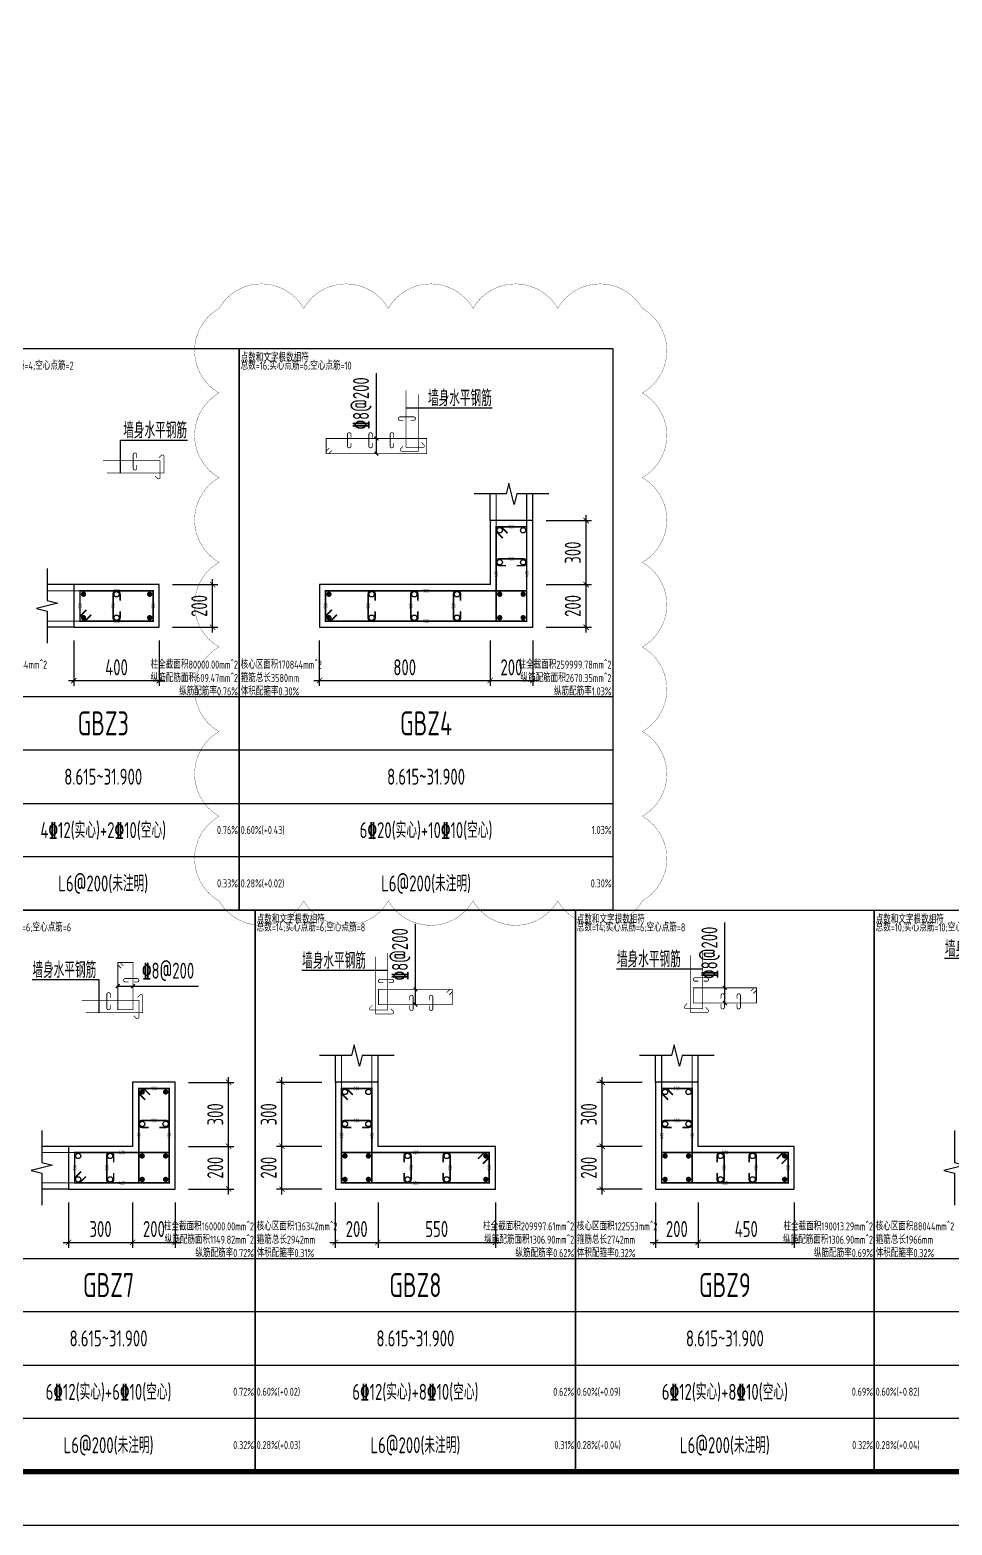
# Model space of a CAD drawing. Extents: x -668857 to 143095, y -247466 to 228182.
# Drawn here: x -325943 to -308661, y -40342 to -12313 of the extents above; entities that cross this region are included whole.
import ezdxf
from ezdxf.enums import TextEntityAlignment as Align

# ---------------------------------------------------------------- set-up
doc = ezdxf.new("R2010")
doc.units = 0
doc.header["$LTSCALE"] = 1000
doc.layers.get('0').update_dxf_attribs({"linetype": 'CONTINUOUS'})
doc.layers.get('DEFPOINTS').update_dxf_attribs({"linetype": 'CONTINUOUS'})
for name, color, linetype in [('-TK', 7, 'CONTINUOUS'), ('COLU_DE_DIM', 3, 'CONTINUOUS'), ('COLU_DE_TH', 7, 'CONTINUOUS'), ('LABEL', 1, 'CONTINUOUS'), ('LINK', 6, 'CONTINUOUS'), ('LINK-INDEX', 6, 'CONTINUOUS'), ('link-墙筋', 6, 'CONTINUOUS'), ('REIN', 6, 'CONTINUOUS'), ('TAB', 7, 'CONTINUOUS'), ('TAB_TEXT', 7, 'CONTINUOUS'), ('TEXT25', 2, 'CONTINUOUS'), ('THIN', 7, 'CONTINUOUS'), ('z-计算配筋', 7, 'CONTINUOUS')]:
    doc.layers.add(name, color=color, linetype=linetype)
for name, color, linetype, plot in [('审图修改', 2, 'CONTINUOUS', False), ('箍筋长度', 3, 'CONTINUOUS', False), ('配箍校核', 34, 'CONTINUOUS', False)]:
    doc.layers.add(name, color=color, linetype=linetype, plot=plot)
doc.styles.add('BW_Rein', font='Tssdeng.shx', dxfattribs={"width": 0.7, "bigfont": 'hztxt.shx'})
doc.styles.add('TSSD_DIMENSION', font='Tssdeng.shx', dxfattribs={"width": 0.7, "bigfont": 'tssdchn.shx'})
doc.styles.add('TSSD_REIN', font='tssdeng.shx', dxfattribs={"width": 0.7, "height": 300, "bigfont": 'tssdchn.shx'})
doc.dimstyles.new('TSSD_25_100', dxfattribs={"dimtxt": 300, "dimasz": 100, "dimexe": 100, "dimexo": 250, "dimgap": 100, "dimtad": 1, "dimdec": 0, "dimlfac": 0.25, "dimzin": 0, "dimdsep": 46, "dimtxsty": 'TSSD_DIMENSION', "dimblk": 'ARCHTICK', "dimcen": 0, "dimdle": 100, "dimclrt": 7, "dimadec": 0, "dimazin": 0, "dimtfac": 1, "dimtdec": 0, "dimtix": 1, "dimtmove": 2, "dimatfit": 3, "dimldrblk": 'ARCHTICK', "dimfxl": 0, "dimtolj": 1, "dimtzin": 0, "dimarcsym": 0})

# ---------------------------------------------------------------- blocks, each defined once
blk = doc.blocks.new('_ArchTick')
at = {"color": 0, "linetype": 'ByBlock', "const_width": 0.15}
blk.add_lwpolyline([(-0.5, -0.5), (0.5, 0.5)], dxfattribs=at)
blk = doc.blocks.new('*D1866')
at = {"layer": 'COLU_DE_DIM', "color": 0, "lineweight": -2}
for p, q in [((-325219, -34292), (-325219, -35142)), ((-324019, -34292), (-324019, -35142)), ((-325319, -35042), (-323919, -35042))]:
    blk.add_line(p, q, dxfattribs=at)
at = {"layer": 'DEFPOINTS', "color": 0}
for p in [(-325219, -34042), (-324019, -34042), (-324019, -35042)]:
    blk.add_point(p, dxfattribs=at)
at = {"layer": 'COLU_DE_DIM', "color": 0, "lineweight": -2, "xscale": 100, "yscale": 100, "zscale": 100, "rotation": 180}
blk.add_blockref('_ArchTick', (-325219, -35042), dxfattribs=at)
at = {"layer": 'COLU_DE_DIM', "color": 0, "lineweight": -2, "xscale": 100, "yscale": 100, "zscale": 100}
blk.add_blockref('_ArchTick', (-324019, -35042), dxfattribs=at)
at = {"layer": 'COLU_DE_DIM', "color": 7, "insert": (-324619, -34792), "char_height": 300, "attachment_point": 5, "style": 'TSSD_DIMENSION'}
blk.add_mtext('\\A1;300', dxfattribs=at)
blk = doc.blocks.new('*D1867')
at = {"layer": 'COLU_DE_DIM', "color": 0, "lineweight": -2}
for p, q in [((-324019, -34292), (-324019, -35142)), ((-323219, -34292), (-323219, -35142)), ((-324119, -35042), (-323119, -35042))]:
    blk.add_line(p, q, dxfattribs=at)
at = {"layer": 'DEFPOINTS', "color": 0}
for p in [(-324019, -34042), (-323219, -34042), (-323219, -35042)]:
    blk.add_point(p, dxfattribs=at)
at = {"layer": 'COLU_DE_DIM', "color": 0, "lineweight": -2, "xscale": 100, "yscale": 100, "zscale": 100, "rotation": 180}
blk.add_blockref('_ArchTick', (-324019, -35042), dxfattribs=at)
at = {"layer": 'COLU_DE_DIM', "color": 0, "lineweight": -2, "xscale": 100, "yscale": 100, "zscale": 100}
blk.add_blockref('_ArchTick', (-323219, -35042), dxfattribs=at)
at = {"layer": 'COLU_DE_DIM', "color": 7, "insert": (-323619, -34792), "char_height": 300, "attachment_point": 5, "style": 'TSSD_DIMENSION'}
blk.add_mtext('\\A1;200', dxfattribs=at)
blk = doc.blocks.new('*D1868')
at = {"layer": 'COLU_DE_DIM', "color": 0, "lineweight": -2}
for p, q in [((-322969, -33242), (-322119, -33242)), ((-322219, -34142), (-322219, -33142)), ((-322969, -34042), (-322119, -34042))]:
    blk.add_line(p, q, dxfattribs=at)
at = {"layer": 'DEFPOINTS', "color": 0}
for p in [(-323219, -33242), (-322219, -33242), (-323219, -34042)]:
    blk.add_point(p, dxfattribs=at)
at = {"layer": 'COLU_DE_DIM', "color": 0, "lineweight": -2, "xscale": 100, "yscale": 100, "zscale": 100}
for p, rotation in [((-322219, -33242), 90), ((-322219, -34042), 270)]:
    blk.add_blockref('_ArchTick', p, dxfattribs=dict(at, rotation=rotation))
at = {"layer": 'COLU_DE_DIM', "color": 7, "insert": (-322469, -33642), "char_height": 300, "attachment_point": 5, "rotation": 90, "style": 'TSSD_DIMENSION'}
blk.add_mtext('\\A1;200', dxfattribs=at)
blk = doc.blocks.new('*D1869')
at = {"layer": 'COLU_DE_DIM', "color": 0, "lineweight": -2}
for p, q in [((-322219, -33342), (-322219, -31942)), ((-322969, -32042), (-322119, -32042)), ((-322969, -33242), (-322119, -33242))]:
    blk.add_line(p, q, dxfattribs=at)
at = {"layer": 'DEFPOINTS', "color": 0}
for p in [(-323219, -32042), (-322219, -32042), (-323219, -33242)]:
    blk.add_point(p, dxfattribs=at)
at = {"layer": 'COLU_DE_DIM', "color": 0, "lineweight": -2, "xscale": 100, "yscale": 100, "zscale": 100}
for p, rotation in [((-322219, -32042), 90), ((-322219, -33242), 270)]:
    blk.add_blockref('_ArchTick', p, dxfattribs=dict(at, rotation=rotation))
at = {"layer": 'COLU_DE_DIM', "color": 7, "insert": (-322469, -32642), "char_height": 300, "attachment_point": 5, "rotation": 90, "style": 'TSSD_DIMENSION'}
blk.add_mtext('\\A1;300', dxfattribs=at)
blk = doc.blocks.new('*D1698')
at = {"layer": 'COLU_DE_DIM', "color": 0, "lineweight": -2}
for p, q in [((-325119, -23762), (-325119, -24612)), ((-323519, -23762), (-323519, -24612)), ((-325219, -24512), (-323419, -24512))]:
    blk.add_line(p, q, dxfattribs=at)
at = {"layer": 'DEFPOINTS', "color": 0}
for p in [(-325119, -23512), (-323519, -23512), (-323519, -24512)]:
    blk.add_point(p, dxfattribs=at)
at = {"layer": 'COLU_DE_DIM', "color": 0, "lineweight": -2, "xscale": 100, "yscale": 100, "zscale": 100, "rotation": 180}
blk.add_blockref('_ArchTick', (-325119, -24512), dxfattribs=at)
at = {"layer": 'COLU_DE_DIM', "color": 0, "lineweight": -2, "xscale": 100, "yscale": 100, "zscale": 100}
blk.add_blockref('_ArchTick', (-323519, -24512), dxfattribs=at)
at = {"layer": 'COLU_DE_DIM', "color": 7, "insert": (-324319, -24262), "char_height": 300, "attachment_point": 5, "style": 'TSSD_DIMENSION'}
blk.add_mtext('\\A1;400', dxfattribs=at)
blk = doc.blocks.new('*D1699')
at = {"layer": 'COLU_DE_DIM', "color": 0, "lineweight": -2}
for p, q in [((-322519, -23612), (-322519, -22612)), ((-323269, -22712), (-322419, -22712)), ((-323269, -23512), (-322419, -23512))]:
    blk.add_line(p, q, dxfattribs=at)
at = {"layer": 'DEFPOINTS', "color": 0}
for p in [(-323519, -22712), (-322519, -22712), (-323519, -23512)]:
    blk.add_point(p, dxfattribs=at)
at = {"layer": 'COLU_DE_DIM', "color": 0, "lineweight": -2, "xscale": 100, "yscale": 100, "zscale": 100}
for p, rotation in [((-322519, -22712), 90), ((-322519, -23512), 270)]:
    blk.add_blockref('_ArchTick', p, dxfattribs=dict(at, rotation=rotation))
at = {"layer": 'COLU_DE_DIM', "color": 7, "insert": (-322769, -23112), "char_height": 300, "attachment_point": 5, "rotation": 90, "style": 'TSSD_DIMENSION'}
blk.add_mtext('\\A1;200', dxfattribs=at)
blk = doc.blocks.new('*D1670')
at = {"layer": 'COLU_DE_DIM', "color": 0, "lineweight": -2}
for p, q in [((-314219, -34292), (-314219, -35142)), ((-313419, -34292), (-313419, -35142)), ((-314319, -35042), (-313319, -35042))]:
    blk.add_line(p, q, dxfattribs=at)
at = {"layer": 'DEFPOINTS', "color": 0}
for p in [(-314219, -34042), (-313419, -34042), (-313419, -35042)]:
    blk.add_point(p, dxfattribs=at)
at = {"layer": 'COLU_DE_DIM', "color": 0, "lineweight": -2, "xscale": 100, "yscale": 100, "zscale": 100, "rotation": 180}
blk.add_blockref('_ArchTick', (-314219, -35042), dxfattribs=at)
at = {"layer": 'COLU_DE_DIM', "color": 0, "lineweight": -2, "xscale": 100, "yscale": 100, "zscale": 100}
blk.add_blockref('_ArchTick', (-313419, -35042), dxfattribs=at)
at = {"layer": 'COLU_DE_DIM', "color": 7, "insert": (-313819, -34792), "char_height": 300, "attachment_point": 5, "style": 'TSSD_DIMENSION'}
blk.add_mtext('\\A1;200', dxfattribs=at)
blk = doc.blocks.new('*D1671')
at = {"layer": 'COLU_DE_DIM', "color": 0, "lineweight": -2}
for p, q in [((-313419, -34292), (-313419, -35142)), ((-311618, -34292), (-311618, -35142)), ((-313519, -35042), (-311518, -35042))]:
    blk.add_line(p, q, dxfattribs=at)
at = {"layer": 'DEFPOINTS', "color": 0}
for p in [(-313419, -34042), (-311618, -34042), (-311618, -35042)]:
    blk.add_point(p, dxfattribs=at)
at = {"layer": 'COLU_DE_DIM', "color": 0, "lineweight": -2, "xscale": 100, "yscale": 100, "zscale": 100, "rotation": 180}
blk.add_blockref('_ArchTick', (-313419, -35042), dxfattribs=at)
at = {"layer": 'COLU_DE_DIM', "color": 0, "lineweight": -2, "xscale": 100, "yscale": 100, "zscale": 100}
blk.add_blockref('_ArchTick', (-311618, -35042), dxfattribs=at)
at = {"layer": 'COLU_DE_DIM', "color": 7, "insert": (-312518, -34792), "char_height": 300, "attachment_point": 5, "style": 'TSSD_DIMENSION'}
blk.add_mtext('\\A1;450', dxfattribs=at)
blk = doc.blocks.new('*D1672')
at = {"layer": 'COLU_DE_DIM', "color": 0, "lineweight": -2}
for p, q in [((-314469, -33242), (-315319, -33242)), ((-315219, -34142), (-315219, -33142)), ((-314469, -34042), (-315319, -34042))]:
    blk.add_line(p, q, dxfattribs=at)
at = {"layer": 'DEFPOINTS', "color": 0}
for p in [(-315219, -33242), (-314219, -33242), (-314219, -34042)]:
    blk.add_point(p, dxfattribs=at)
at = {"layer": 'COLU_DE_DIM', "color": 0, "lineweight": -2, "xscale": 100, "yscale": 100, "zscale": 100}
for p, rotation in [((-315219, -33242), 90), ((-315219, -34042), 270)]:
    blk.add_blockref('_ArchTick', p, dxfattribs=dict(at, rotation=rotation))
at = {"layer": 'COLU_DE_DIM', "color": 7, "insert": (-315469, -33642), "char_height": 300, "attachment_point": 5, "rotation": 90, "style": 'TSSD_DIMENSION'}
blk.add_mtext('\\A1;200', dxfattribs=at)
blk = doc.blocks.new('*D1673')
at = {"layer": 'COLU_DE_DIM', "color": 0, "lineweight": -2}
for p, q in [((-315219, -33342), (-315219, -31942)), ((-314469, -32042), (-315319, -32042)), ((-314469, -33242), (-315319, -33242))]:
    blk.add_line(p, q, dxfattribs=at)
at = {"layer": 'DEFPOINTS', "color": 0}
for p in [(-315219, -32042), (-314219, -32042), (-314219, -33242)]:
    blk.add_point(p, dxfattribs=at)
at = {"layer": 'COLU_DE_DIM', "color": 0, "lineweight": -2, "xscale": 100, "yscale": 100, "zscale": 100}
for p, rotation in [((-315219, -32042), 90), ((-315219, -33242), 270)]:
    blk.add_blockref('_ArchTick', p, dxfattribs=dict(at, rotation=rotation))
at = {"layer": 'COLU_DE_DIM', "color": 7, "insert": (-315469, -32642), "char_height": 300, "attachment_point": 5, "rotation": 90, "style": 'TSSD_DIMENSION'}
blk.add_mtext('\\A1;300', dxfattribs=at)
blk = doc.blocks.new('*D1678')
at = {"layer": 'COLU_DE_DIM', "color": 0, "lineweight": -2}
for p, q in [((-320519, -23762), (-320519, -24612)), ((-317319, -23762), (-317319, -24612)), ((-320619, -24512), (-317219, -24512))]:
    blk.add_line(p, q, dxfattribs=at)
at = {"layer": 'DEFPOINTS', "color": 0}
for p in [(-320519, -23512), (-317319, -23512), (-317319, -24512)]:
    blk.add_point(p, dxfattribs=at)
at = {"layer": 'COLU_DE_DIM', "color": 0, "lineweight": -2, "xscale": 100, "yscale": 100, "zscale": 100, "rotation": 180}
blk.add_blockref('_ArchTick', (-320519, -24512), dxfattribs=at)
at = {"layer": 'COLU_DE_DIM', "color": 0, "lineweight": -2, "xscale": 100, "yscale": 100, "zscale": 100}
blk.add_blockref('_ArchTick', (-317319, -24512), dxfattribs=at)
at = {"layer": 'COLU_DE_DIM', "color": 7, "insert": (-318919, -24262), "char_height": 300, "attachment_point": 5, "style": 'TSSD_DIMENSION'}
blk.add_mtext('\\A1;800', dxfattribs=at)
blk = doc.blocks.new('*D1679')
at = {"layer": 'COLU_DE_DIM', "color": 0, "lineweight": -2}
for p, q in [((-317319, -23762), (-317319, -24612)), ((-316519, -23762), (-316519, -24612)), ((-317419, -24512), (-316419, -24512))]:
    blk.add_line(p, q, dxfattribs=at)
at = {"layer": 'DEFPOINTS', "color": 0}
for p in [(-317319, -23512), (-316519, -23512), (-316519, -24512)]:
    blk.add_point(p, dxfattribs=at)
at = {"layer": 'COLU_DE_DIM', "color": 0, "lineweight": -2, "xscale": 100, "yscale": 100, "zscale": 100, "rotation": 180}
blk.add_blockref('_ArchTick', (-317319, -24512), dxfattribs=at)
at = {"layer": 'COLU_DE_DIM', "color": 0, "lineweight": -2, "xscale": 100, "yscale": 100, "zscale": 100}
blk.add_blockref('_ArchTick', (-316519, -24512), dxfattribs=at)
at = {"layer": 'COLU_DE_DIM', "color": 7, "insert": (-316919, -24262), "char_height": 300, "attachment_point": 5, "style": 'TSSD_DIMENSION'}
blk.add_mtext('\\A1;200', dxfattribs=at)
blk = doc.blocks.new('*D1680')
at = {"layer": 'COLU_DE_DIM', "color": 0, "lineweight": -2}
for p, q in [((-315519, -23612), (-315519, -22612)), ((-316269, -22712), (-315419, -22712)), ((-316269, -23512), (-315419, -23512))]:
    blk.add_line(p, q, dxfattribs=at)
at = {"layer": 'DEFPOINTS', "color": 0}
for p in [(-316519, -22712), (-315519, -22712), (-316519, -23512)]:
    blk.add_point(p, dxfattribs=at)
at = {"layer": 'COLU_DE_DIM', "color": 0, "lineweight": -2, "xscale": 100, "yscale": 100, "zscale": 100}
for p, rotation in [((-315519, -22712), 90), ((-315519, -23512), 270)]:
    blk.add_blockref('_ArchTick', p, dxfattribs=dict(at, rotation=rotation))
at = {"layer": 'COLU_DE_DIM', "color": 7, "insert": (-315769, -23112), "char_height": 300, "attachment_point": 5, "rotation": 90, "style": 'TSSD_DIMENSION'}
blk.add_mtext('\\A1;200', dxfattribs=at)
blk = doc.blocks.new('*D1681')
at = {"layer": 'COLU_DE_DIM', "color": 0, "lineweight": -2}
for p, q in [((-316269, -21512), (-315419, -21512)), ((-315519, -22812), (-315519, -21412)), ((-316269, -22712), (-315419, -22712))]:
    blk.add_line(p, q, dxfattribs=at)
at = {"layer": 'DEFPOINTS', "color": 0}
for p in [(-316519, -21512), (-315519, -21512), (-316519, -22712)]:
    blk.add_point(p, dxfattribs=at)
at = {"layer": 'COLU_DE_DIM', "color": 0, "lineweight": -2, "xscale": 100, "yscale": 100, "zscale": 100}
for p, rotation in [((-315519, -21512), 90), ((-315519, -22712), 270)]:
    blk.add_blockref('_ArchTick', p, dxfattribs=dict(at, rotation=rotation))
at = {"layer": 'COLU_DE_DIM', "color": 7, "insert": (-315769, -22112), "char_height": 300, "attachment_point": 5, "rotation": 90, "style": 'TSSD_DIMENSION'}
blk.add_mtext('\\A1;300', dxfattribs=at)
blk = doc.blocks.new('*D1682')
at = {"layer": 'COLU_DE_DIM', "color": 0, "lineweight": -2}
for p, q in [((-320219, -34292), (-320219, -35142)), ((-319419, -34292), (-319419, -35142)), ((-320319, -35042), (-319319, -35042))]:
    blk.add_line(p, q, dxfattribs=at)
at = {"layer": 'DEFPOINTS', "color": 0}
for p in [(-320219, -34042), (-319419, -34042), (-319419, -35042)]:
    blk.add_point(p, dxfattribs=at)
at = {"layer": 'COLU_DE_DIM', "color": 0, "lineweight": -2, "xscale": 100, "yscale": 100, "zscale": 100, "rotation": 180}
blk.add_blockref('_ArchTick', (-320219, -35042), dxfattribs=at)
at = {"layer": 'COLU_DE_DIM', "color": 0, "lineweight": -2, "xscale": 100, "yscale": 100, "zscale": 100}
blk.add_blockref('_ArchTick', (-319419, -35042), dxfattribs=at)
at = {"layer": 'COLU_DE_DIM', "color": 7, "insert": (-319819, -34792), "char_height": 300, "attachment_point": 5, "style": 'TSSD_DIMENSION'}
blk.add_mtext('\\A1;200', dxfattribs=at)
blk = doc.blocks.new('*D1683')
at = {"layer": 'COLU_DE_DIM', "color": 0, "lineweight": -2}
for p, q in [((-319419, -34292), (-319419, -35142)), ((-317219, -34292), (-317219, -35142)), ((-319519, -35042), (-317119, -35042))]:
    blk.add_line(p, q, dxfattribs=at)
at = {"layer": 'DEFPOINTS', "color": 0}
for p in [(-319419, -34042), (-317219, -34042), (-317219, -35042)]:
    blk.add_point(p, dxfattribs=at)
at = {"layer": 'COLU_DE_DIM', "color": 0, "lineweight": -2, "xscale": 100, "yscale": 100, "zscale": 100, "rotation": 180}
blk.add_blockref('_ArchTick', (-319419, -35042), dxfattribs=at)
at = {"layer": 'COLU_DE_DIM', "color": 0, "lineweight": -2, "xscale": 100, "yscale": 100, "zscale": 100}
blk.add_blockref('_ArchTick', (-317219, -35042), dxfattribs=at)
at = {"layer": 'COLU_DE_DIM', "color": 7, "insert": (-318319, -34792), "char_height": 300, "attachment_point": 5, "style": 'TSSD_DIMENSION'}
blk.add_mtext('\\A1;550', dxfattribs=at)
blk = doc.blocks.new('*D1684')
at = {"layer": 'COLU_DE_DIM', "color": 0, "lineweight": -2}
for p, q in [((-320469, -33242), (-321319, -33242)), ((-321219, -34142), (-321219, -33142)), ((-320469, -34042), (-321319, -34042))]:
    blk.add_line(p, q, dxfattribs=at)
at = {"layer": 'DEFPOINTS', "color": 0}
for p in [(-321219, -33242), (-320219, -33242), (-320219, -34042)]:
    blk.add_point(p, dxfattribs=at)
at = {"layer": 'COLU_DE_DIM', "color": 0, "lineweight": -2, "xscale": 100, "yscale": 100, "zscale": 100}
for p, rotation in [((-321219, -33242), 90), ((-321219, -34042), 270)]:
    blk.add_blockref('_ArchTick', p, dxfattribs=dict(at, rotation=rotation))
at = {"layer": 'COLU_DE_DIM', "color": 7, "insert": (-321469, -33642), "char_height": 300, "attachment_point": 5, "rotation": 90, "style": 'TSSD_DIMENSION'}
blk.add_mtext('\\A1;200', dxfattribs=at)
blk = doc.blocks.new('*D1685')
at = {"layer": 'COLU_DE_DIM', "color": 0, "lineweight": -2}
for p, q in [((-321219, -33342), (-321219, -31942)), ((-320469, -32042), (-321319, -32042)), ((-320469, -33242), (-321319, -33242))]:
    blk.add_line(p, q, dxfattribs=at)
at = {"layer": 'DEFPOINTS', "color": 0}
for p in [(-321219, -32042), (-320219, -32042), (-320219, -33242)]:
    blk.add_point(p, dxfattribs=at)
at = {"layer": 'COLU_DE_DIM', "color": 0, "lineweight": -2, "xscale": 100, "yscale": 100, "zscale": 100}
for p, rotation in [((-321219, -32042), 90), ((-321219, -33242), 270)]:
    blk.add_blockref('_ArchTick', p, dxfattribs=dict(at, rotation=rotation))
at = {"layer": 'COLU_DE_DIM', "color": 7, "insert": (-321469, -32642), "char_height": 300, "attachment_point": 5, "rotation": 90, "style": 'TSSD_DIMENSION'}
blk.add_mtext('\\A1;300', dxfattribs=at)
blk = doc.blocks.new('A1')
blk.add_lwpolyline([(0, 59400), (0, 0), (84100, 0), (84100, 59400)], close=True)
at = {"const_width": 100}
blk.add_lwpolyline([(2500, 58400), (2500, 1000), (83100, 1000), (83100, 58400)], close=True, dxfattribs=at)

msp = doc.modelspace()

# ---------------------------------------------------------------- linework, layer by layer
at = {"layer": 'COLU_DE_TH'}
for points in [[(-316518.51, -21512.09), (-317318.51, -21512.09), (-317318.51, -22712.09), (-320518.5, -22712.09), (-320518.5, -23512.09), (-316518.51, -23512.09), (-316518.51, -21512.09)], [(-325118.5, -22712.09), (-325118.5, -23512.09), (-323518.5, -23512.09), (-323518.5, -22712.09), (-325118.5, -22712.09)], [(-325218.54, -33241.64), (-325218.54, -34041.64), (-323218.54, -34041.64), (-323218.54, -32041.64), (-324018.54, -32041.64), (-324018.54, -33241.64), (-325218.54, -33241.64)], [(-319418.54, -32041.64), (-320218.54, -32041.64), (-320218.54, -34041.64), (-317218.59, -34041.64), (-317218.59, -33241.64), (-319418.54, -33241.64), (-319418.54, -32041.64)], [(-313418.59, -32041.64), (-314218.59, -32041.64), (-314218.59, -34041.64), (-311618.32, -34041.64), (-311618.32, -33241.64), (-313418.59, -33241.64), (-313418.59, -32041.64)]]:
    msp.add_lwpolyline(points, close=True, dxfattribs=at)
at = {"layer": 'LABEL'}
for p, q in [((-319448.59, -20257.64), (-319448.59, -18745.14)), ((-318718.56, -30584.44), (-318718.56, -29071.94)), ((-312918.46, -30555.97), (-312918.46, -29043.47)), ((-324296.04, -30238.75), (-322783.54, -30238.75))]:
    msp.add_line(p, q, dxfattribs=at)
at = {"layer": 'LABEL', "const_width": 25}
for points in [[(-319413.2, -20008), (-319483.95, -19937.29)], [(-319413.2, -20293), (-319483.95, -20222.29)], [(-324331.43, -30274.11), (-324260.68, -30203.4)], [(-324046.43, -30274.11), (-323975.68, -30203.4)], [(-318683.2, -30334.79), (-318753.95, -30264.08)], [(-312883.06, -30306.32), (-312953.81, -30235.61)], [(-318683.2, -30619.79), (-318753.95, -30549.08)], [(-312883.06, -30591.32), (-312953.81, -30520.61)]]:
    msp.add_lwpolyline(points, dxfattribs=at)
at = {"layer": 'LINK', "const_width": 30}
for points in [[(-317083.51, -21839.02), (-317203.51, -21719.02), (-317203.51, -21627.09), (-316633.51, -21627.09), (-316633.51, -23397.09), (-317203.51, -23397.09), (-317203.51, -21627.09), (-317111.58, -21627.09), (-316991.58, -21747.09)], [(-324791.58, -23277.09), (-324911.58, -23397.09), (-325003.5, -23397.09), (-325003.5, -22827.09), (-323633.5, -22827.09), (-323633.5, -23397.09), (-325003.5, -23397.09), (-325003.5, -23305.17), (-324883.5, -23185.17)], [(-320191.58, -23277.09), (-320311.58, -23397.09), (-320403.5, -23397.09), (-320403.5, -22827.09), (-316633.51, -22827.09), (-316633.51, -23397.09), (-320403.5, -23397.09), (-320403.5, -23305.17), (-320283.5, -23185.17)], [(-323783.54, -32368.57), (-323903.54, -32248.57), (-323903.54, -32156.64), (-323333.54, -32156.64), (-323333.54, -33926.64), (-323903.54, -33926.64), (-323903.54, -32156.64), (-323811.62, -32156.64), (-323691.62, -32276.64)], [(-319983.54, -32368.57), (-320103.54, -32248.57), (-320103.54, -32156.64), (-319533.54, -32156.64), (-319533.54, -33926.64), (-320103.54, -33926.64), (-320103.54, -32156.64), (-320011.62, -32156.64), (-319891.62, -32276.64)], [(-313983.59, -32368.57), (-314103.59, -32248.57), (-314103.59, -32156.64), (-313533.59, -32156.64), (-313533.59, -33926.64), (-314103.59, -33926.64), (-314103.59, -32156.64), (-314011.66, -32156.64), (-313891.66, -32276.64)], [(-324891.62, -33806.64), (-325011.62, -33926.64), (-325103.54, -33926.64), (-325103.54, -33356.64), (-323333.54, -33356.64), (-323333.54, -33926.64), (-325103.54, -33926.64), (-325103.54, -33834.72), (-324983.54, -33714.72)], [(-317545.51, -33476.64), (-317425.51, -33356.64), (-317333.59, -33356.64), (-317333.59, -33926.64), (-320103.54, -33926.64), (-320103.54, -33356.64), (-317333.59, -33356.64), (-317333.59, -33448.57), (-317453.59, -33568.57)], [(-311945.25, -33476.64), (-311825.25, -33356.64), (-311733.32, -33356.64), (-311733.32, -33926.64), (-314103.59, -33926.64), (-314103.59, -33356.64), (-311733.32, -33356.64), (-311733.32, -33448.57), (-311853.32, -33568.57)]]:
    msp.add_lwpolyline(points, dxfattribs=at)
for points in [[(-316818.51, -22357.09), (-316698.51, -22357.09, 1), (-316698.51, -22227.09), (-317138.51, -22227.09, 1), (-317138.51, -22357.09), (-317018.51, -22357.09)], [(-324253.5, -23012.09), (-324253.5, -22892.09, 1), (-324383.5, -22892.09), (-324383.5, -23332.09, 1), (-324253.5, -23332.09), (-324253.5, -23212.09)], [(-319473.5, -23012.09), (-319473.5, -22892.09, 1), (-319603.5, -22892.09), (-319603.5, -23332.09, 1), (-319473.5, -23332.09), (-319473.5, -23212.09)], [(-318673.51, -23012.09), (-318673.51, -22892.09, 1), (-318803.51, -22892.09), (-318803.51, -23332.09, 1), (-318673.51, -23332.09), (-318673.51, -23212.09)], [(-317873.51, -23012.09), (-317873.51, -22892.09, 1), (-318003.51, -22892.09), (-318003.51, -23332.09, 1), (-317873.51, -23332.09), (-317873.51, -23212.09)], [(-323518.54, -32886.64), (-323398.54, -32886.64, 1), (-323398.54, -32756.64), (-323838.54, -32756.64, 1), (-323838.54, -32886.64), (-323718.54, -32886.64)], [(-319718.54, -32886.64), (-319598.54, -32886.64, 1), (-319598.54, -32756.64), (-320038.54, -32756.64, 1), (-320038.54, -32886.64), (-319918.54, -32886.64)], [(-313718.59, -32886.64), (-313598.59, -32886.64, 1), (-313598.59, -32756.64), (-314038.59, -32756.64, 1), (-314038.59, -32886.64), (-313918.59, -32886.64)], [(-324373.54, -33541.64), (-324373.54, -33421.64, 1), (-324503.54, -33421.64), (-324503.54, -33861.64, 1), (-324373.54, -33861.64), (-324373.54, -33741.64)], [(-318930.22, -33741.64), (-318930.22, -33861.64, 1), (-318800.22, -33861.64), (-318800.22, -33421.64, 1), (-318930.22, -33421.64), (-318930.22, -33541.64)], [(-318196.91, -33741.64), (-318196.91, -33861.64, 1), (-318066.91, -33861.64), (-318066.91, -33421.64, 1), (-318196.91, -33421.64), (-318196.91, -33541.64)], [(-313063.5, -33741.64), (-313063.5, -33861.64, 1), (-312933.5, -33861.64), (-312933.5, -33421.64, 1), (-313063.5, -33421.64), (-313063.5, -33541.64)], [(-312463.41, -33741.64), (-312463.41, -33861.64, 1), (-312333.41, -33861.64), (-312333.41, -33421.64, 1), (-312463.41, -33421.64), (-312463.41, -33541.64)]]:
    msp.add_lwpolyline(points, format="xyb", dxfattribs=at)
at = {"layer": 'LINK-INDEX', "const_width": 15}
for points in [[(-318945.1, -19632.3), (-319005.1, -19632.3, -1), (-319005.1, -19567.3), (-318749.39, -19567.3, -1), (-318749.39, -19632.3), (-318809.39, -19632.3)], [(-319926.09, -19955.14), (-319926.09, -19895.14, 1), (-319991.09, -19895.14), (-319991.09, -20115.14, 1), (-319926.09, -20115.14), (-319926.09, -20055.14)], [(-319526.09, -19955.14), (-319526.09, -19895.14, 1), (-319591.09, -19895.14), (-319591.09, -20115.14, 1), (-319526.09, -20115.14), (-319526.09, -20055.14)], [(-319126.09, -19955.14), (-319126.09, -19895.14, 1), (-319191.09, -19895.14), (-319191.09, -20115.14, 1), (-319126.09, -20115.14), (-319126.09, -20055.14)], [(-323941.84, -20336.14), (-323941.84, -20276.14, 1), (-324006.84, -20276.14), (-324006.84, -20531.85, 1), (-323941.84, -20531.85), (-323941.84, -20471.85)], [(-323993.54, -30161.25), (-323933.54, -30161.25, 1), (-323933.54, -30096.25), (-324153.54, -30096.25, 1), (-324153.54, -30161.25), (-324093.54, -30161.25)], [(-319218.55, -30174.44), (-319158.55, -30174.44, 1), (-319158.55, -30109.44), (-319378.55, -30109.44, 1), (-319378.55, -30174.44), (-319318.55, -30174.44)], [(-313318.52, -30145.97), (-313258.52, -30145.97, 1), (-313258.52, -30080.97), (-313478.52, -30080.97, 1), (-313478.52, -30145.97), (-313418.52, -30145.97)], [(-324436.12, -30453.05), (-324436.12, -30393.05, 1), (-324501.12, -30393.05), (-324501.12, -30648.75, 1), (-324436.12, -30648.75), (-324436.12, -30588.75)], [(-318824.39, -30601.94), (-318824.39, -30661.94, 1), (-318759.39, -30661.94), (-318759.39, -30441.94, 1), (-318824.39, -30441.94), (-318824.39, -30501.94)], [(-318457.74, -30601.94), (-318457.74, -30661.94, 1), (-318392.74, -30661.94), (-318392.74, -30441.94, 1), (-318457.74, -30441.94), (-318457.74, -30501.94)], [(-312990.98, -30573.47), (-312990.98, -30633.47, 1), (-312925.98, -30633.47), (-312925.98, -30413.47, 1), (-312990.98, -30413.47), (-312990.98, -30473.47)], [(-312690.93, -30573.47), (-312690.93, -30633.47, 1), (-312625.93, -30633.47), (-312625.93, -30413.47, 1), (-312690.93, -30413.47), (-312690.93, -30473.47)]]:
    msp.add_lwpolyline(points, format="xyb", dxfattribs=at)
for points in [[(-320285.12, -20197.64), (-320345.12, -20257.64), (-320391.09, -20257.64), (-320391.09, -19972.64), (-318506.09, -19972.64), (-318506.09, -20257.64), (-320391.09, -20257.64), (-320391.09, -20211.68), (-320331.09, -20151.68)], [(-324236.04, -29902.22), (-324296.04, -29842.22), (-324296.04, -29796.25), (-324011.04, -29796.25), (-324011.04, -30681.25), (-324296.04, -30681.25), (-324296.04, -29796.25), (-324250.08, -29796.25), (-324190.08, -29856.25)], [(-312431.85, -30330.97), (-312371.85, -30270.97), (-312325.89, -30270.97), (-312325.89, -30555.97), (-313511.02, -30555.97), (-313511.02, -30270.97), (-312325.89, -30270.97), (-312325.89, -30316.93), (-312385.89, -30376.93)], [(-318132.04, -30359.44), (-318072.04, -30299.44), (-318026.08, -30299.44), (-318026.08, -30584.44), (-319411.05, -30584.44), (-319411.05, -30299.44), (-318026.08, -30299.44), (-318026.08, -30345.4), (-318086.08, -30405.4)]]:
    msp.add_lwpolyline(points, dxfattribs=at)
at = {"layer": 'LINK-INDEX', "color": 1, "const_width": 20}
for points in [[(-317203.51, -21727.09), (-317203.51, -21012.09)], [(-316633.51, -21727.09), (-316633.51, -21012.09)], [(-324903.5, -22827.09), (-325618.5, -22827.09)], [(-324903.5, -23397.09), (-325618.5, -23397.09)], [(-320103.54, -32256.64), (-320103.54, -31541.64)], [(-319533.54, -32256.64), (-319533.54, -31541.64)], [(-314103.59, -32256.64), (-314103.59, -31541.64)], [(-313533.59, -32256.64), (-313533.59, -31541.64)], [(-325003.54, -33356.64), (-325718.54, -33356.64)], [(-325003.54, -33926.64), (-325718.54, -33926.64)]]:
    msp.add_lwpolyline(points, dxfattribs=at)
at = {"layer": 'link-墙筋', "color": 152, "const_width": 12.5}
for points in [[(-318662.06, -19141.73), (-318662.06, -20211.73), (-318977.73, -20211.73, -0.41421356), (-319001.73, -20187.73), (-319001.73, -20179.25, -0.19891237), (-318994.7, -20162.28), (-318948.74, -20116.32)], [(-318891.89, -19070.86), (-318891.89, -20140.86), (-318576.22, -20140.86, 0.41421356), (-318552.22, -20116.86), (-318552.22, -20108.38, 0.19891237), (-318559.25, -20091.41), (-318605.21, -20045.45)], [(-324571.94, -20389.35), (-323501.94, -20389.35), (-323501.94, -20705.03, -0.41421356), (-323525.94, -20729.03), (-323534.43, -20729.03, -0.19891237), (-323551.4, -20722), (-323597.36, -20676.04)], [(-324501.07, -20619.19), (-323431.07, -20619.19), (-323431.07, -20303.51, 0.41421356), (-323455.07, -20279.51), (-323463.56, -20279.51, 0.19891237), (-323480.53, -20286.54), (-323526.49, -20332.5)], [(-319236.05, -29617.66), (-319236.05, -30687.66), (-319551.73, -30687.66, -0.41421356), (-319575.73, -30663.66), (-319575.73, -30655.17, -0.19891237), (-319568.7, -30638.2), (-319522.74, -30592.24)], [(-319465.89, -29688.53), (-319465.89, -30758.53), (-319150.21, -30758.53, 0.41421356), (-319126.21, -30734.53), (-319126.21, -30726.04, 0.19891237), (-319133.24, -30709.07), (-319179.2, -30663.11)], [(-313336.02, -29589.19), (-313336.02, -30659.19), (-313651.7, -30659.19, -0.41421356), (-313675.7, -30635.19), (-313675.7, -30626.7, -0.19891237), (-313668.67, -30609.73), (-313622.71, -30563.77)], [(-313565.86, -29660.06), (-313565.86, -30730.06), (-313250.18, -30730.06, 0.41421356), (-313226.18, -30706.06), (-313226.18, -30697.57, 0.19891237), (-313233.21, -30680.6), (-313279.17, -30634.64)], [(-324971.04, -30506.25), (-323901.04, -30506.25), (-323901.04, -30821.93, -0.41421356), (-323925.04, -30845.93), (-323933.53, -30845.93, -0.19891237), (-323950.5, -30838.9), (-323996.46, -30792.94)], [(-324900.17, -30736.09), (-323830.17, -30736.09), (-323830.17, -30420.41, 0.41421356), (-323854.17, -30396.41), (-323862.66, -30396.41, 0.19891237), (-323879.63, -30403.44), (-323925.59, -30449.4)]]:
    msp.add_lwpolyline(points, format="xyb", dxfattribs=at)
at = {"layer": 'REIN', "const_width": 50}
for points in [[(-324963.5, -22892.09, 1), (-324913.5, -22892.09, 1), (-324963.5, -22892.09)], [(-323723.5, -22892.09, 1), (-323673.5, -22892.09, 1), (-323723.5, -22892.09)], [(-320363.5, -22892.09, 1), (-320313.5, -22892.09, 1), (-320363.5, -22892.09)], [(-317163.51, -22892.09, 1), (-317113.51, -22892.09, 1), (-317163.51, -22892.09)], [(-316723.51, -22892.09, 1), (-316673.51, -22892.09, 1), (-316723.51, -22892.09)], [(-324963.5, -23332.09, 1), (-324913.5, -23332.09, 1), (-324963.5, -23332.09)], [(-323723.5, -23332.09, 1), (-323673.5, -23332.09, 1), (-323723.5, -23332.09)], [(-320363.5, -23332.09, 1), (-320313.5, -23332.09, 1), (-320363.5, -23332.09)], [(-317163.51, -23332.09, 1), (-317113.51, -23332.09, 1), (-317163.51, -23332.09)], [(-316723.51, -23332.09, 1), (-316673.51, -23332.09, 1), (-316723.51, -23332.09)], [(-323863.54, -32221.64, 1), (-323813.54, -32221.64, 1), (-323863.54, -32221.64)], [(-323423.54, -32221.64, 1), (-323373.54, -32221.64, 1), (-323423.54, -32221.64)], [(-323863.54, -33421.64, 1), (-323813.54, -33421.64, 1), (-323863.54, -33421.64)], [(-323423.54, -33421.64, 1), (-323373.54, -33421.64, 1), (-323423.54, -33421.64)], [(-320063.54, -33421.64, 1), (-320013.54, -33421.64, 1), (-320063.54, -33421.64)], [(-319623.54, -33421.64, 1), (-319573.54, -33421.64, 1), (-319623.54, -33421.64)], [(-317423.59, -33421.64, 1), (-317373.59, -33421.64, 1), (-317423.59, -33421.64)], [(-314063.59, -33421.64, 1), (-314013.59, -33421.64, 1), (-314063.59, -33421.64)], [(-313623.59, -33421.64, 1), (-313573.59, -33421.64, 1), (-313623.59, -33421.64)], [(-311823.32, -33421.64, 1), (-311773.32, -33421.64, 1), (-311823.32, -33421.64)], [(-323863.54, -33861.64, 1), (-323813.54, -33861.64, 1), (-323863.54, -33861.64)], [(-323423.54, -33861.64, 1), (-323373.54, -33861.64, 1), (-323423.54, -33861.64)], [(-320063.54, -33861.64, 1), (-320013.54, -33861.64, 1), (-320063.54, -33861.64)], [(-319623.54, -33861.64, 1), (-319573.54, -33861.64, 1), (-319623.54, -33861.64)], [(-317423.59, -33861.64, 1), (-317373.59, -33861.64, 1), (-317423.59, -33861.64)], [(-314063.59, -33861.64, 1), (-314013.59, -33861.64, 1), (-314063.59, -33861.64)], [(-313623.59, -33861.64, 1), (-313573.59, -33861.64, 1), (-313623.59, -33861.64)], [(-311823.32, -33861.64, 1), (-311773.32, -33861.64, 1), (-311823.32, -33861.64)]]:
    msp.add_lwpolyline(points, format="xyb", close=True, dxfattribs=at)
at = {"layer": 'REIN'}
for centre in [(-317138.51, -21692.09), (-316698.51, -21692.09), (-317138.51, -22292.09), (-316698.51, -22292.09), (-324318.5, -22892.09), (-319538.5, -22892.09), (-318738.51, -22892.09), (-317938.51, -22892.09), (-324318.5, -23332.09), (-319538.5, -23332.09), (-318738.51, -23332.09), (-317938.51, -23332.09), (-320038.54, -32221.64), (-319598.54, -32221.64), (-314038.59, -32221.64), (-313598.59, -32221.64), (-323838.54, -32821.64), (-323398.54, -32821.64), (-320038.54, -32821.64), (-319598.54, -32821.64), (-314038.59, -32821.64), (-313598.59, -32821.64), (-325038.54, -33421.64), (-324438.54, -33421.64), (-318865.22, -33421.64), (-318131.91, -33421.64), (-312998.5, -33421.64), (-312398.41, -33421.64), (-325038.54, -33861.64), (-324438.54, -33861.64), (-318865.22, -33861.64), (-318131.91, -33861.64), (-312998.5, -33861.64), (-312398.41, -33861.64)]:
    msp.add_circle(centre, 50, dxfattribs=at)
at = {"layer": 'TAB'}
for points in [[(-327118.5, -18282.54), (-322018.5, -18282.54), (-322018.5, -28812.09), (-327118.5, -28812.09), (-327118.5, -18282.54), (-327118.5, -24812.09), (-322018.5, -24812.09), (-322018.5, -25812.09), (-327118.5, -25812.09), (-327118.5, -26812.09), (-322018.5, -26812.09), (-322018.5, -27812.09), (-327118.5, -27812.09)], [(-322018.5, -18282.54), (-315018.51, -18282.54), (-315018.51, -28812.09), (-322018.5, -28812.09), (-322018.5, -18282.54), (-322018.5, -24812.09), (-315018.51, -24812.09), (-315018.51, -25812.09), (-322018.5, -25812.09), (-322018.5, -26812.09), (-315018.51, -26812.09), (-315018.51, -27812.09), (-322018.5, -27812.09)], [(-327218.54, -28812.09), (-321718.54, -28812.09), (-321718.54, -39341.64), (-327218.54, -39341.64), (-327218.54, -28812.09), (-327218.54, -35341.64), (-321718.54, -35341.64), (-321718.54, -36341.64), (-327218.54, -36341.64), (-327218.54, -37341.64), (-321718.54, -37341.64), (-321718.54, -38341.64), (-327218.54, -38341.64)], [(-321718.54, -28812.09), (-315718.59, -28812.09), (-315718.59, -39341.64), (-321718.54, -39341.64), (-321718.54, -28812.09), (-321718.54, -35341.64), (-315718.59, -35341.64), (-315718.59, -36341.64), (-321718.54, -36341.64), (-321718.54, -37341.64), (-315718.59, -37341.64), (-315718.59, -38341.64), (-321718.54, -38341.64)], [(-315718.59, -28812.09), (-310118.32, -28812.09), (-310118.32, -39341.64), (-315718.59, -39341.64), (-315718.59, -28812.09), (-315718.59, -35341.64), (-310118.32, -35341.64), (-310118.32, -36341.64), (-315718.59, -36341.64), (-315718.59, -37341.64), (-310118.32, -37341.64), (-310118.32, -38341.64), (-315718.59, -38341.64)], [(-310118.32, -28812.09), (-304618.32, -28812.09), (-304618.32, -39341.64), (-310118.32, -39341.64), (-310118.32, -28812.09), (-310118.32, -35341.64), (-304618.32, -35341.64), (-304618.32, -36341.64), (-310118.32, -36341.64), (-310118.32, -37341.64), (-304618.32, -37341.64), (-304618.32, -38341.64), (-310118.32, -38341.64)]]:
    msp.add_lwpolyline(points, dxfattribs=at)
at = {"layer": 'THIN'}
for p, q in [((-317318.51, -21512.09), (-317318.51, -21012.09)), ((-316518.51, -21512.09), (-316518.51, -21012.09)), ((-325118.5, -22712.09), (-325618.5, -22712.09)), ((-325118.5, -23512.09), (-325618.5, -23512.09)), ((-320218.54, -32041.64), (-320218.54, -31541.64)), ((-319418.54, -32041.64), (-319418.54, -31541.64)), ((-314218.59, -32041.64), (-314218.59, -31541.64)), ((-313418.59, -32041.64), (-313418.59, -31541.64)), ((-325218.54, -33241.64), (-325718.54, -33241.64)), ((-325218.54, -34041.64), (-325718.54, -34041.64))]:
    msp.add_line(p, q, dxfattribs=at)
for points in [[(-316218.51, -21012.09), (-316818.51, -21012.09), (-316868.51, -21212.09), (-316968.51, -20812.09), (-317018.51, -21012.09), (-317618.51, -21012.09)], [(-325618.5, -22412.09), (-325618.5, -23012.09), (-325418.5, -23062.09), (-325818.5, -23162.09), (-325618.5, -23212.09), (-325618.5, -23812.09)], [(-319118.54, -31541.64), (-319718.54, -31541.64), (-319768.54, -31741.64), (-319868.54, -31341.64), (-319918.54, -31541.64), (-320518.54, -31541.64)], [(-313118.59, -31541.64), (-313718.59, -31541.64), (-313768.59, -31741.64), (-313868.59, -31341.64), (-313918.59, -31541.64), (-314518.59, -31541.64)], [(-325718.54, -32941.64), (-325718.54, -33541.64), (-325518.54, -33591.64), (-325918.54, -33691.64), (-325718.54, -33741.64), (-325718.54, -34341.64)], [(-308618.32, -32941.64), (-308618.32, -33541.64), (-308418.32, -33591.64), (-308818.32, -33691.64), (-308618.32, -33741.64), (-308618.32, -34341.64)]]:
    msp.add_lwpolyline(points, dxfattribs=at)
at = {"layer": 'z-计算配筋'}
for p, q in [((-318891.89, -19398.97), (-317280.91, -19398.97)), ((-324247.04, -20619.19), (-324247.04, -20001.51)), ((-324247.04, -20001.51), (-322992.4, -20001.51)), ((-319236.05, -29945.77), (-320847.04, -29945.77)), ((-313336.02, -29917.3), (-314947.01, -29917.3)), ((-307545.92, -29721.3), (-308800.56, -29721.3)), ((-324646.14, -30118.41), (-325900.78, -30118.41)), ((-324646.14, -30736.09), (-324646.14, -30118.41))]:
    msp.add_line(p, q, dxfattribs=at)
at = {"layer": '审图修改', "const_width": 5}
msp.add_lwpolyline([(-322398.44, -17532.97, -0.57735027), (-320811.67, -17532.97, -0.57735027), (-319224.9, -17532.97, -0.57735027), (-317638.14, -17532.97, -0.57735027), (-316051.37, -17532.97, -0.57735027), (-314464.6, -17532.97, -0.57735027), (-314464.6, -19119.74, -0.57735027), (-314464.6, -20706.5, -0.57735027), (-314464.6, -22293.27, -0.57735027), (-314464.6, -23880.04, -0.57735027), (-314464.6, -25466.8, -0.57735027), (-314464.6, -27053.57, -0.57735027), (-314464.6, -28640.34, -0.57735027), (-316051.37, -28640.34, -0.57735027), (-317638.14, -28640.34, -0.57735027), (-319224.9, -28640.34, -0.57735027), (-320811.67, -28640.34, -0.57735027), (-322398.44, -28640.34, -0.57735027), (-322398.44, -27053.57, -0.57735027), (-322398.44, -25466.8, -0.57735027), (-322398.44, -23880.04, -0.57735027), (-322398.44, -22293.27, -0.57735027), (-322398.44, -20706.5, -0.57735027), (-322398.44, -19119.74, -0.57735027), (-322398.44, -17532.97, -0.57735027), (-322398.44, -17532.97, -0.57735027)], format="xyb", dxfattribs=at)

# ---------------------------------------------------------------- block references
at = {"layer": '-TK'}
msp.add_blockref('A1', (-341718.52, -40341.64), dxfattribs=at)

# ---------------------------------------------------------------- texts
at = {"layer": 'TAB_TEXT', "style": 'TSSD_REIN', "width": 0.7}
for s, height, p in [('GBZ3', 450, (-324568.5, -25312.09)), ('GBZ4', 450, (-318518.51, -25312.09)), ('8.615~31.900', 300, (-324568.5, -26312.09)), ('8.615~31.900', 300, (-318518.51, -26312.09)), ('L6@200(未注明)', 300, (-324568.5, -28312.09)), ('L6@200(未注明)', 300, (-318518.51, -28312.09)), ('GBZ7', 450, (-324468.54, -35841.64)), ('GBZ8', 450, (-318718.56, -35841.64)), ('GBZ8', 450, (-318718.56, -35841.64)), ('GBZ9', 450, (-312918.46, -35841.64)), ('8.615~31.900', 300, (-324468.54, -36841.64)), ('8.615~31.900', 300, (-318718.56, -36841.64)), ('8.615~31.900', 300, (-312918.46, -36841.64)), ('L6@200(未注明)', 300, (-324468.54, -38841.64)), ('L6@200(未注明)', 300, (-318718.56, -38841.64)), ('L6@200(未注明)', 300, (-312918.46, -38841.64))]:
    msp.add_text(s, height=height, dxfattribs=at).set_placement(p, align=Align.MIDDLE)
at = {"layer": 'TAB_TEXT', "color": 1, "style": 'TSSD_REIN', "width": 0.7}
for s, p in [('4%%13212(实心)+2%%13210(空心)', (-324568.5, -27312.09)), ('6%%13220(实心)+10%%13210(空心)', (-318518.51, -27312.09)), ('6%%13212(实心)+6%%13210(空心)', (-324468.54, -37841.64)), ('6%%13212(实心)+8%%13210(空心)', (-318718.56, -37841.64)), ('6%%13212(实心)+8%%13210(空心)', (-312918.46, -37841.64))]:
    msp.add_text(s, height=300, dxfattribs=at).set_placement(p, align=Align.MIDDLE)
at = {"layer": 'TEXT25', "style": 'TSSD_REIN', "width": 0.7}
for p in [(-319498.59, -19805.14), (-312968.46, -30103.47), (-318768.56, -30131.94)]:
    msp.add_text('%%1328@200', height=300, rotation=89.999998, dxfattribs=at).set_placement(p, align=Align.BOTTOM_LEFT)
msp.add_text('%%1328@200', height=300, dxfattribs=at).set_placement((-323843.54, -30188.75), align=Align.BOTTOM_LEFT)
at = {"layer": 'z-计算配筋', "style": 'TSSD_REIN', "width": 0.7}
for p in [(-317884.33, -19215.95), (-323595.82, -19818.49), (-308197.14, -29538.28), (-320243.61, -29762.74), (-314343.58, -29734.28), (-325297.35, -29935.39)]:
    msp.add_text('墙身水平钢筋', height=300, dxfattribs=at).set_placement(p, align=Align.MIDDLE_CENTER)
at = {"layer": '箍筋长度', "style": 'BW_Rein', "width": 0.7}
for s, rotation, p in [('138', 360, (-316918.51, -21627.09)), ('438', 90, (-317203.51, -22512.09)), ('438', 90, (-316633.51, -22512.09)), ('938', 0, (-318518.51, -22827.09)), ('138', 90, (-325003.5, -23112.09)), ('138', 90, (-324383.5, -23112.09)), ('138', 90, (-323633.5, -23112.09)), ('138', 90.000004, (-320403.5, -23112.09)), ('138', 90.000004, (-319603.5, -23112.09)), ('138', 90.000002, (-318803.51, -23112.09)), ('138', 90, (-318003.51, -23112.09)), ('938', 360, (-318518.51, -23397.09)), ('138', 360, (-313818.59, -32156.64)), ('138', 360, (-323618.54, -32756.64)), ('438', 90, (-323903.54, -33041.64)), ('438', 90, (-323333.54, -33041.64)), ('438', 90, (-320103.54, -33041.64)), ('438', 90, (-319533.54, -33041.64)), ('438', 90, (-314103.59, -33041.64)), ('438', 90, (-313533.59, -33041.64)), ('438', 360, (-324218.54, -33356.64)), ('138', 90, (-325103.54, -33641.64)), ('138', 90, (-324503.54, -33641.64)), ('138', 90, (-318800.22, -33641.64)), ('138', 90, (-318066.91, -33641.64)), ('138', 90, (-317333.59, -33641.64)), ('138', 90, (-312933.5, -33641.64)), ('138', 90, (-312333.41, -33641.64)), ('138', 90, (-311733.32, -33641.64)), ('438', 360, (-324218.54, -33926.64))]:
    msp.add_text(s, height=65, rotation=rotation, dxfattribs=at).set_placement(p, align=Align.MIDDLE_CENTER)
for s, p in [('138', (-316918.51, -22227.09)), ('338', (-324318.5, -22827.09)), ('338', (-324318.5, -23397.09)), ('138', (-323618.54, -32156.64)), ('138', (-319818.54, -32156.64)), ('138', (-319818.54, -32756.64)), ('138', (-313818.59, -32756.64)), ('688', (-318718.56, -33356.64)), ('588', (-312918.46, -33356.64)), ('688', (-318718.56, -33926.64)), ('588', (-312918.46, -33926.64))]:
    msp.add_text(s, height=65, dxfattribs=at).set_placement(p, align=Align.MIDDLE_CENTER)
at = {"layer": '配箍校核', "style": 'BW_Rein', "width": 0.7}
for s, p in [('点数和文字根数相符', (-321993.5, -18532.54)), ('总数=6;实心点筋=4;空心点筋=2', (-327093.5, -18682.54)), ('总数=16;实心点筋=6;空心点筋=10', (-321993.5, -18682.54)), ('核心区面积46644mm^ 2', (-327093.5, -24287.09)), ('核心区面积170844mm^ 2', (-321993.5, -24287.09)), ('箍筋总长3580mm', (-321993.5, -24537.09)), ('体积配箍率0.30%', (-321993.5, -24787.09)), ('总数=12;实心点筋=6;空心点筋=6', (-327193.54, -29212.09)), ('点数和文字根数相符', (-321693.54, -29062.09)), ('总数=14;实心点筋=6;空心点筋=8', (-321693.54, -29212.09)), ('点数和文字根数相符', (-315693.59, -29062.09)), ('总数=14;实心点筋=6;空心点筋=8', (-315693.59, -29212.09)), ('点数和文字根数相符', (-310093.32, -29062.09)), ('总数=10;实心点筋=10;空心点筋=0', (-310093.32, -29212.09)), ('核心区面积136342mm^ 2', (-321693.54, -34816.64)), ('核心区面积122553mm^ 2', (-315693.59, -34816.64)), ('核心区面积88044mm^ 2', (-310093.32, -34816.64)), ('箍筋总长2942mm', (-321693.54, -35066.64)), ('箍筋总长2742mm', (-315693.59, -35066.64)), ('箍筋总长1966mm', (-310093.32, -35066.64)), ('体积配箍率0.31%', (-321693.54, -35316.64)), ('体积配箍率0.32%', (-315693.59, -35316.64)), ('体积配箍率0.32%', (-310093.32, -35316.64))]:
    msp.add_text(s, height=150, dxfattribs=at).set_placement(p)
for s, p in [('柱全截面积80000.00mm^ 2', (-322043.5, -24287.09)), ('纵筋配筋面积609.47mm^ 2', (-322043.5, -24537.09)), ('柱全截面积259999.78mm^ 2', (-315043.51, -24287.09)), ('纵筋配筋面积2670.35mm^ 2', (-315043.51, -24537.09)), ('纵筋配筋率0.76%', (-322043.5, -24787.09)), ('纵筋配筋率1.03%', (-315043.51, -24787.09)), ('柱全截面积160000.00mm^ 2', (-321743.54, -34816.64)), ('柱全截面积209997.61mm^ 2', (-315743.59, -34816.64)), ('柱全截面积190013.29mm^ 2', (-310143.32, -34816.64)), ('纵筋配筋面积1149.82mm^ 2', (-321743.54, -35066.64)), ('纵筋配筋面积1306.90mm^ 2', (-315743.59, -35066.64)), ('纵筋配筋面积1306.90mm^ 2', (-310143.32, -35066.64)), ('纵筋配筋率0.72%', (-321743.54, -35316.64)), ('纵筋配筋率0.62%', (-315743.59, -35316.64)), ('纵筋配筋率0.69%', (-310143.32, -35316.64))]:
    msp.add_text(s, height=150, dxfattribs=at).set_placement(p, align=Align.RIGHT)
for s, p in [('0.76%', (-322043.5, -27312.09)), ('1.03%', (-315043.51, -27312.09)), ('0.33%', (-322043.5, -28312.09)), ('0.30%', (-315043.51, -28312.09)), ('0.72%', (-321743.54, -37841.64)), ('0.62%', (-315743.59, -37841.64)), ('0.69%', (-310143.32, -37841.64)), ('0.32%', (-321743.54, -38841.64)), ('0.31%', (-315743.59, -38841.64)), ('0.32%', (-310143.32, -38841.64))]:
    msp.add_text(s, height=150, dxfattribs=at).set_placement(p, align=Align.MIDDLE_RIGHT)
for s, p in [('0.60%(+0.43)', (-321993.5, -27312.09)), ('0.28%(+0.02)', (-321993.5, -28312.09)), ('0.60%(+0.02)', (-321693.54, -37841.64)), ('0.60%(+0.09)', (-315693.59, -37841.64)), ('0.60%(+0.82)', (-310093.32, -37841.64)), ('0.28%(+0.03)', (-321693.54, -38841.64)), ('0.28%(+0.04)', (-315693.59, -38841.64)), ('0.28%(+0.04)', (-310093.32, -38841.64))]:
    msp.add_text(s, height=150, dxfattribs=at).set_placement(p, align=Align.MIDDLE_LEFT)

# ---------------------------------------------------------------- dimensions: what is measured, and where the dimension line sits
at = {"layer": 'COLU_DE_DIM'}
for base, p1, p2, picture, middle in [((-315518.51, -21512.09), (-316518.51, -22712.09), (-316518.51, -21512.09), '*D1681', (-315768.51, -22112.09)), ((-322518.5, -22712.09), (-323518.5, -23512.09), (-323518.5, -22712.09), '*D1699', (-322768.5, -23112.09)), ((-315518.51, -22712.09), (-316518.51, -23512.09), (-316518.51, -22712.09), '*D1680', (-315768.51, -23112.09)), ((-322218.54, -32041.64), (-323218.54, -33241.64), (-323218.54, -32041.64), '*D1869', (-322468.54, -32641.64)), ((-321218.54, -32041.64), (-320218.54, -33241.64), (-320218.54, -32041.64), '*D1685', (-321468.54, -32641.64)), ((-315218.59, -32041.64), (-314218.59, -33241.64), (-314218.59, -32041.64), '*D1673', (-315468.59, -32641.64)), ((-322218.54, -33241.64), (-323218.54, -34041.64), (-323218.54, -33241.64), '*D1868', (-322468.54, -33641.64)), ((-321218.54, -33241.64), (-320218.54, -34041.64), (-320218.54, -33241.64), '*D1684', (-321468.54, -33641.64)), ((-315218.59, -33241.64), (-314218.59, -34041.64), (-314218.59, -33241.64), '*D1672', (-315468.59, -33641.64))]:
    dim = msp.add_linear_dim(base=base, p1=p1, p2=p2, angle=90, dimstyle='TSSD_25_100', dxfattribs=at)
    dim.commit()
    dim.dimension.update_dxf_attribs({"geometry": picture, "text_midpoint": middle})
for base, p1, p2, picture, middle in [((-323518.5, -24512.09), (-325118.5, -23512.09), (-323518.5, -23512.09), '*D1698', (-324318.5, -24262.09)), ((-317318.51, -24512.09), (-320518.5, -23512.09), (-317318.51, -23512.09), '*D1678', (-318918.51, -24262.09)), ((-316518.51, -24512.09), (-317318.51, -23512.09), (-316518.51, -23512.09), '*D1679', (-316918.51, -24262.09)), ((-324018.54, -35041.64), (-325218.54, -34041.64), (-324018.54, -34041.64), '*D1866', (-324618.54, -34791.64)), ((-323218.54, -35041.64), (-324018.54, -34041.64), (-323218.54, -34041.64), '*D1867', (-323618.54, -34791.64)), ((-319418.54, -35041.64), (-320218.54, -34041.64), (-319418.54, -34041.64), '*D1682', (-319818.54, -34791.64)), ((-317218.59, -35041.64), (-319418.54, -34041.64), (-317218.59, -34041.64), '*D1683', (-318318.56, -34791.64)), ((-313418.59, -35041.64), (-314218.59, -34041.64), (-313418.59, -34041.64), '*D1670', (-313818.59, -34791.64)), ((-311618.32, -35041.64), (-313418.59, -34041.64), (-311618.32, -34041.64), '*D1671', (-312518.46, -34791.64))]:
    dim = msp.add_linear_dim(base=base, p1=p1, p2=p2, dimstyle='TSSD_25_100', dxfattribs=at)
    dim.commit()
    dim.dimension.update_dxf_attribs({"geometry": picture, "text_midpoint": middle})

doc.saveas('drawing.dxf')
